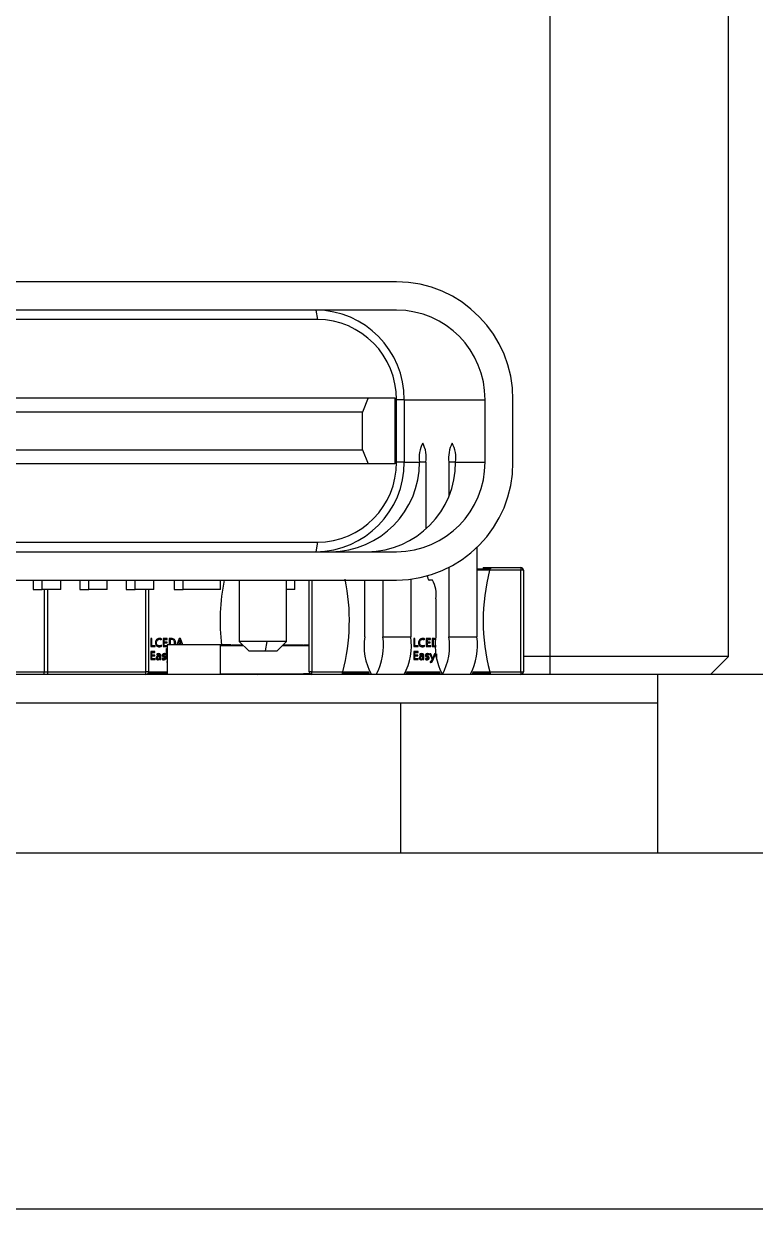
# Model space of a CAD drawing. Header units: millimetres. Extents: x 1258 to 2922, y -135 to 1239.
# Drawn here: x 1962.2 to 1966.3, y 694.91 to 701.56 of the extents above; entities that cross this region are included whole.
import ezdxf

# ---------------------------------------------------------------- set-up
doc = ezdxf.new("R2010")
doc.units = ezdxf.units.MM
doc.header["$LTSCALE"] = 6

msp = doc.modelspace()

# ---------------------------------------------------------------- linework, layer by layer
at = {"color": 8, "linetype": 'Continuous', "lineweight": 25}
for p, q in [((1965.146, 698.0073), (1965.146, 702.9073)), ((1964.3285, 699.4481), (1964.7818, 699.4481)), ((1964.3285, 699.0987), (1964.414, 699.0987)), ((1964.4508, 699.0987), (1964.414, 699.0987)), ((1964.6163, 699.0987), (1964.5795, 699.0987)), ((1964.8077, 698.4923), (1964.7359, 698.4923)), ((1962.3116, 698.3838), (1962.3116, 697.9223)), ((1962.3316, 697.9223), (1962.3316, 698.3838)), ((1962.8816, 697.9223), (1962.8816, 698.3838)), ((1963.8116, 698.4368), (1963.8116, 697.9223)), ((1962.8966, 697.9223), (1963.0003, 697.9223)), ((1963.9843, 697.9223), (1964.131, 697.9223)), ((1964.3422, 697.9223), (1964.5291, 697.9223)), ((1964.7127, 697.9223), (1964.8088, 697.9223)), ((1963.5066, 697.911), (1963.5066, 697.9073))]:
    msp.add_line(p, q, dxfattribs=at)
at = {"color": 7, "linetype": 'Continuous', "lineweight": 25}
for p, q in [((1966.146, 698.0073), (1966.146, 702.9073)), ((1964.2864, 700.11), (1960.9283, 700.11)), ((1964.2864, 699.9511), (1960.9283, 699.9511)), ((1963.8331, 699.9511), (1963.8423, 699.8982)), ((1963.8423, 699.8982), (1960.7071, 699.8982)), ((1960.9078, 699.4587), (1964.1267, 699.4587)), ((1964.1267, 699.4587), (1964.0954, 699.3793)), ((1964.1267, 699.4587), (1964.2765, 699.4587)), ((1964.2765, 699.4587), (1964.2765, 699.0881)), ((1964.2855, 699.0987), (1964.2855, 699.4481)), ((1964.3285, 699.4481), (1964.2855, 699.4481)), ((1964.3285, 699.4481), (1964.3285, 699.0987)), ((1964.7818, 699.0987), (1964.7818, 699.4481)), ((1964.9382, 699.0987), (1964.9382, 699.4481)), ((1964.0954, 699.3793), (1960.9667, 699.3793)), ((1964.0954, 699.1675), (1964.0954, 699.3793)), ((1960.9667, 699.1675), (1964.0954, 699.1675)), ((1964.0954, 699.1675), (1964.1267, 699.0881)), ((1964.1267, 699.0881), (1960.9078, 699.0881)), ((1964.2765, 699.0881), (1964.1267, 699.0881)), ((1964.3285, 699.0987), (1964.2855, 699.0987)), ((1964.4508, 699.0987), (1964.4508, 698.7234)), ((1964.5795, 699.0987), (1964.5795, 698.9085)), ((1964.6163, 699.0987), (1964.7818, 699.0987)), ((1960.7071, 698.6486), (1963.8423, 698.6486)), ((1960.9283, 698.5956), (1964.2864, 698.5956)), ((1963.8423, 698.6486), (1963.8331, 698.5956)), ((1964.7359, 698.6194), (1964.7359, 698.1191)), ((1964.5795, 698.5075), (1964.5795, 698.1191)), ((1964.7359, 698.4998), (1964.8088, 698.4998)), ((1964.7716, 698.5073), (1964.7716, 698.4998)), ((1964.7716, 698.5073), (1964.8088, 698.5073)), ((1964.9816, 698.4923), (1964.8077, 698.4923)), ((1964.8088, 698.5073), (1964.9816, 698.5073)), ((1964.8123, 698.4998), (1964.8097, 698.4998)), ((1964.8108, 698.5053), (1964.8112, 698.5053)), ((1964.8108, 698.5041), (1964.8108, 698.5053)), ((1964.9816, 698.5073), (1964.9816, 698.4923)), ((1964.9816, 697.9223), (1964.9816, 698.4923)), ((1964.9966, 698.4923), (1964.9816, 698.4923)), ((1964.9966, 698.4923), (1964.9966, 697.9223)), ((1960.9283, 698.4368), (1964.2864, 698.4368)), ((1962.2494, 698.4368), (1962.2494, 698.3838)), ((1962.2494, 698.3838), (1962.2999, 698.3838)), ((1962.2999, 698.3838), (1962.2999, 698.4368)), ((1962.4042, 698.3838), (1962.2999, 698.3838)), ((1962.4042, 698.3838), (1962.4042, 698.4368)), ((1962.5101, 698.4368), (1962.5101, 698.3838)), ((1962.5101, 698.3838), (1962.5606, 698.3838)), ((1962.5606, 698.3838), (1962.5606, 698.4368)), ((1962.6649, 698.3838), (1962.5606, 698.3838)), ((1962.6649, 698.3838), (1962.6649, 698.4368)), ((1962.7708, 698.4368), (1962.7708, 698.3838)), ((1962.7708, 698.3838), (1962.8214, 698.3838)), ((1962.8214, 698.3838), (1962.8214, 698.4368)), ((1962.9257, 698.3838), (1962.8214, 698.3838)), ((1962.8966, 698.3838), (1962.8966, 697.9223)), ((1962.9257, 698.3838), (1962.9257, 698.4368)), ((1963.0393, 698.4368), (1963.0393, 698.3838)), ((1963.0393, 698.3838), (1963.0899, 698.3838)), ((1963.0899, 698.3838), (1963.0899, 698.4368)), ((1963.2985, 698.3838), (1963.0899, 698.3838)), ((1963.2985, 698.3838), (1963.2985, 698.4368)), ((1963.4045, 698.4368), (1963.4045, 698.0926)), ((1963.4066, 698.0926), (1963.4066, 698.4368)), ((1963.6693, 698.0926), (1963.6693, 698.4368)), ((1963.7156, 698.3838), (1963.6693, 698.3838)), ((1963.7156, 698.3838), (1963.7156, 698.4368)), ((1963.7966, 697.9223), (1963.7966, 698.4368)), ((1964.1078, 698.1191), (1964.1078, 698.4368)), ((1964.209, 698.4368), (1964.209, 698.1191)), ((1964.3654, 698.4417), (1964.3654, 698.1191)), ((1964.4876, 698.4368), (1964.4692, 698.4368)), ((1964.5059, 698.3309), (1964.5059, 698.1191)), ((1964.209, 698.1191), (1964.3654, 698.1191)), ((1964.5795, 698.1191), (1964.7359, 698.1191)), ((1962.9141, 698.1088), (1962.9082, 698.1088)), ((1962.9082, 698.1088), (1962.9082, 698.0631)), ((1962.9082, 698.0631), (1962.9323, 698.0631)), ((1962.9141, 698.0683), (1962.9141, 698.1088)), ((1962.9323, 698.0683), (1962.9141, 698.0683)), ((1962.9323, 698.0631), (1962.9323, 698.0683)), ((1962.9684, 698.1016), (1962.9684, 698.1077)), ((1962.9684, 698.065), (1962.9684, 698.0706)), ((1962.9776, 698.1088), (1962.9776, 698.0631)), ((1963.0012, 698.1088), (1962.9776, 698.1088)), ((1962.9776, 698.0631), (1963.0003, 698.0631)), ((1962.9835, 698.1036), (1963.0012, 698.1036)), ((1962.9835, 698.0889), (1962.9835, 698.1036)), ((1962.9999, 698.0889), (1962.9835, 698.0889)), ((1962.9835, 698.0837), (1962.9999, 698.0837)), ((1962.9835, 698.0683), (1962.9835, 698.0837)), ((1963.0003, 698.0683), (1962.9835, 698.0683)), ((1962.9966, 698.0534), (1963.0003, 698.0534)), ((1962.9999, 698.0837), (1962.9999, 698.0889)), ((1963.2966, 698.074), (1963.0003, 698.074)), ((1963.0003, 698.074), (1963.0003, 697.9073)), ((1963.0012, 698.1036), (1963.0012, 698.1088)), ((1963.0108, 698.1088), (1963.0108, 698.074)), ((1963.0239, 698.1088), (1963.0108, 698.1088)), ((1963.0237, 698.1036), (1963.0168, 698.1036)), ((1963.0168, 698.1036), (1963.0168, 698.074)), ((1963.0681, 698.1088), (1963.0548, 698.074)), ((1963.061, 698.074), (1963.0616, 698.0756)), ((1963.0616, 698.0756), (1963.0806, 698.0756)), ((1963.0703, 698.0998), (1963.0634, 698.0808)), ((1963.0634, 698.0808), (1963.0788, 698.0808)), ((1963.0744, 698.1088), (1963.0681, 698.1088)), ((1963.0712, 698.103), (1963.071, 698.103)), ((1963.0788, 698.0808), (1963.0719, 698.0998)), ((1963.0877, 698.074), (1963.0744, 698.1088)), ((1963.0806, 698.0756), (1963.0812, 698.074)), ((1963.3207, 698.074), (1963.2966, 698.074)), ((1963.2966, 698.074), (1963.2966, 697.9073)), ((1963.2966, 698.0703), (1963.4269, 698.0703)), ((1963.3207, 698.0703), (1963.2966, 698.0703)), ((1963.3207, 698.0703), (1963.3207, 698.074)), ((1963.3577, 698.074), (1963.3207, 698.074)), ((1963.3577, 698.0703), (1963.3577, 698.074)), ((1963.3614, 698.074), (1963.3614, 698.0703)), ((1963.3614, 698.074), (1963.4232, 698.074)), ((1963.3614, 698.0703), (1963.4269, 698.0703)), ((1963.4045, 698.0926), (1963.4575, 698.0397)), ((1963.4066, 698.0926), (1963.4045, 698.0926)), ((1963.5599, 698.0926), (1963.4066, 698.0926)), ((1963.5507, 698.0397), (1963.5599, 698.0926)), ((1963.6693, 698.0926), (1963.5599, 698.0926)), ((1963.6163, 698.0397), (1963.6693, 698.0926)), ((1963.6469, 698.0703), (1963.7966, 698.0703)), ((1963.6469, 698.0703), (1963.7614, 698.0703)), ((1963.6506, 698.074), (1963.7614, 698.074)), ((1963.7614, 698.074), (1963.7614, 698.0703)), ((1963.7651, 698.0703), (1963.7651, 698.074)), ((1963.7651, 698.074), (1963.7966, 698.074)), ((1964.3832, 698.1088), (1964.3832, 698.0631)), ((1964.3891, 698.1088), (1964.3832, 698.1088)), ((1964.3832, 698.0631), (1964.4073, 698.0631)), ((1964.3891, 698.0683), (1964.3891, 698.1088)), ((1964.4073, 698.0683), (1964.3891, 698.0683)), ((1964.4073, 698.0631), (1964.4073, 698.0683)), ((1964.4434, 698.1016), (1964.4434, 698.1077)), ((1964.4434, 698.065), (1964.4434, 698.0706)), ((1964.4526, 698.1088), (1964.4526, 698.0631)), ((1964.4762, 698.1088), (1964.4526, 698.1088)), ((1964.4526, 698.0631), (1964.4772, 698.0631)), ((1964.4585, 698.0889), (1964.4585, 698.1036)), ((1964.4585, 698.1036), (1964.4762, 698.1036)), ((1964.4749, 698.0889), (1964.4585, 698.0889)), ((1964.4585, 698.0683), (1964.4585, 698.0837)), ((1964.4585, 698.0837), (1964.4749, 698.0837)), ((1964.4772, 698.0683), (1964.4585, 698.0683)), ((1964.4749, 698.0837), (1964.4749, 698.0889)), ((1964.4762, 698.1036), (1964.4762, 698.1088)), ((1964.4772, 698.0631), (1964.4772, 698.0683)), ((1964.4858, 698.1088), (1964.4858, 698.0631)), ((1964.4989, 698.1088), (1964.4858, 698.1088)), ((1964.4858, 698.0631), (1964.4984, 698.0631)), ((1964.4987, 698.1036), (1964.4918, 698.1036)), ((1964.4918, 698.1036), (1964.4918, 698.0683)), ((1964.4918, 698.0683), (1964.4984, 698.0683)), ((1964.4984, 698.0631), (1964.5079, 698.0648)), ((1964.5063, 698.1078), (1964.4989, 698.1088)), ((1962.9082, 698.0362), (1962.9082, 697.9905)), ((1962.9317, 698.0362), (1962.9082, 698.0362)), ((1962.9082, 697.9905), (1962.9328, 697.9905)), ((1962.9141, 698.031), (1962.9317, 698.031)), ((1962.9141, 698.0163), (1962.9141, 698.031)), ((1962.9304, 698.0163), (1962.9141, 698.0163)), ((1962.9141, 698.0111), (1962.9304, 698.0111)), ((1962.9141, 697.9957), (1962.9141, 698.0111)), ((1962.9328, 697.9957), (1962.9141, 697.9957)), ((1962.9304, 698.0111), (1962.9304, 698.0163)), ((1962.9317, 698.031), (1962.9317, 698.0362)), ((1962.9328, 697.9905), (1962.9328, 697.9957)), ((1962.9415, 698.0209), (1962.9415, 698.0153)), ((1962.9588, 698.0113), (1962.9491, 698.0099)), ((1962.9588, 698.0069), (1962.9511, 698.0059)), ((1962.9586, 697.9955), (1962.9588, 697.9955)), ((1962.9588, 698.0038), (1962.9588, 698.0069)), ((1962.9588, 697.9955), (1962.9588, 697.9905)), ((1962.9588, 697.9905), (1962.9645, 697.9905)), ((1962.9645, 697.9905), (1962.9645, 698.0115)), ((1962.9723, 697.9976), (1962.9723, 697.9916)), ((1962.9928, 698.0169), (1962.9928, 698.0225)), ((1962.9966, 698.049), (1963.0003, 698.049)), ((1962.9966, 698.0311), (1962.9966, 698.0487)), ((1962.9966, 698.0487), (1963.0003, 698.0487)), ((1962.9966, 698.0311), (1963.0003, 698.0311)), ((1962.9966, 698.0308), (1963.0003, 698.0308)), ((1962.9966, 698.0208), (1963.0003, 698.0208)), ((1962.9966, 698.0032), (1962.9966, 698.0208)), ((1962.9966, 698.0032), (1963.0003, 698.0032)), ((1962.9966, 698.0013), (1962.9966, 698.0027)), ((1962.9966, 698.0013), (1963.0003, 698.0013)), ((1962.9966, 697.9973), (1963.0003, 697.9973)), ((1962.9966, 697.9949), (1962.9966, 697.9956)), ((1962.9966, 697.9949), (1963.0003, 697.9949)), ((1963.4575, 698.0397), (1963.5507, 698.0397)), ((1963.5507, 698.0397), (1963.6163, 698.0397)), ((1964.3832, 698.0362), (1964.3832, 697.9905)), ((1964.4067, 698.0362), (1964.3832, 698.0362)), ((1964.3832, 697.9905), (1964.4078, 697.9905)), ((1964.3891, 698.031), (1964.4067, 698.031)), ((1964.3891, 698.0163), (1964.3891, 698.031)), ((1964.4054, 698.0163), (1964.3891, 698.0163)), ((1964.3891, 698.0111), (1964.4054, 698.0111)), ((1964.3891, 697.9957), (1964.3891, 698.0111)), ((1964.4078, 697.9957), (1964.3891, 697.9957)), ((1964.4054, 698.0111), (1964.4054, 698.0163)), ((1964.4067, 698.031), (1964.4067, 698.0362)), ((1964.4078, 697.9905), (1964.4078, 697.9957)), ((1964.4165, 698.0209), (1964.4165, 698.0153)), ((1964.4338, 698.0113), (1964.4241, 698.0099)), ((1964.4338, 698.0069), (1964.4261, 698.0059)), ((1964.4336, 697.9955), (1964.4338, 697.9955)), ((1964.4338, 698.0038), (1964.4338, 698.0069)), ((1964.4338, 697.9955), (1964.4338, 697.9905)), ((1964.4338, 697.9905), (1964.4395, 697.9905)), ((1964.4395, 697.9905), (1964.4395, 698.0115)), ((1964.4473, 697.9976), (1964.4473, 697.9916)), ((1964.4678, 698.0169), (1964.4678, 698.0225)), ((1964.4723, 698.0232), (1964.4852, 697.9906)), ((1964.4788, 698.0232), (1964.4723, 698.0232)), ((1964.4873, 697.9986), (1964.4788, 698.0232)), ((1964.4852, 697.9906), (1964.4827, 697.9846)), ((1964.488, 697.9959), (1964.4873, 697.9986)), ((1964.4882, 697.9959), (1964.488, 697.9959)), ((1964.4978, 698.0232), (1964.4889, 697.9986)), ((1964.4889, 697.9856), (1964.5037, 698.0232)), ((1964.5037, 698.0232), (1964.4978, 698.0232)), ((1964.5099, 698.0235), (1964.5099, 697.9905)), ((1964.5099, 697.9905), (1964.5135, 697.9905)), ((1965.146, 698.0073), (1964.9966, 698.0073)), ((1965.146, 697.9073), (1965.146, 698.0073)), ((1966.146, 698.0073), (1965.146, 698.0073)), ((1966.046, 697.9073), (1966.146, 698.0073)), ((1961.7616, 697.9223), (1962.3316, 697.9223)), ((1962.3116, 697.9073), (1962.3116, 697.9223)), ((1962.3116, 697.9223), (1962.8816, 697.9223)), ((1962.3316, 697.9073), (1962.3316, 697.9223)), ((1962.8966, 697.9223), (1962.8816, 697.9223)), ((1962.8816, 697.9073), (1962.8816, 697.9223)), ((1962.9985, 697.9807), (1962.9985, 697.9756)), ((1962.9985, 697.9756), (1963.0003, 697.9752)), ((1963.8116, 697.9223), (1963.7966, 697.9223)), ((1963.8116, 697.9223), (1963.9843, 697.9223)), ((1963.8116, 697.9073), (1963.8116, 697.9223)), ((1963.9834, 697.9093), (1963.9834, 697.9191)), ((1964.4735, 697.9807), (1964.4735, 697.9756)), ((1964.8088, 697.9223), (1964.9816, 697.9223)), ((1964.8097, 697.9093), (1964.8097, 697.9191)), ((1964.9816, 697.9223), (1964.9966, 697.9223)), ((1964.9816, 697.9223), (1964.9816, 697.9073)), ((1965.7497, 697.9073), (1960.7308, 697.9073)), ((1963.0003, 697.9148), (1962.8945, 697.9148)), ((1963.2966, 697.911), (1963.8017, 697.911)), ((1963.2966, 697.911), (1963.3577, 697.911)), ((1963.3577, 697.9073), (1963.3577, 697.911)), ((1963.7651, 697.9073), (1963.7651, 697.911)), ((1963.8017, 697.911), (1963.7651, 697.911)), ((1963.9834, 697.9093), (1963.9808, 697.9093)), ((1963.982, 697.9148), (1963.9823, 697.9148)), ((1964.1349, 697.9148), (1963.9854, 697.9148)), ((1964.0216, 697.9073), (1964.0216, 697.9148)), ((1964.533, 697.9148), (1964.3383, 697.9148)), ((1964.8077, 697.9148), (1964.7089, 697.9148)), ((1964.7716, 697.9148), (1964.7716, 697.9073)), ((1964.8123, 697.9093), (1964.8097, 697.9093)), ((1964.8108, 697.9148), (1964.8112, 697.9148)), ((1965.7497, 696.9073), (1965.7497, 697.9073)), ((1967.331, 697.9073), (1965.7497, 697.9073)), ((1965.7497, 697.746), (1960.7308, 697.746)), ((1964.3085, 697.746), (1964.3085, 696.9073)), ((1958.9856, 696.9073), (1970.8906, 696.9073)), ((1976.8813, 694.9073), (1938.4108, 694.9073))]:
    msp.add_line(p, q, dxfattribs=at)
at = {"color": 7, "linetype": 'Continuous', "lineweight": 25, "flags": 128}
msp.add_lwpolyline([(1964.4577, 698.46), (1964.4589, 698.4546), (1964.4621, 698.4449), (1964.4656, 698.4388), (1964.4692, 698.4368)], dxfattribs=at)
at = {"color": 7, "linetype": 'Continuous', "lineweight": 25}
for centre, radius, start, end in [((1964.2813, 699.4531), 0.6569, 359.56481, 89.55809), ((1963.8293, 699.4519), 0.4992, 359.56481, 89.55809), ((1964.2826, 699.4519), 0.4992, 359.56481, 89.55809), ((1963.8389, 699.4515), 0.4467, 359.56481, 89.55809), ((1964.5802, 699.1243), 0.1682, 151.51839, 188.77946), ((1964.2845, 699.1243), 0.1682, 351.22054, 28.48161), ((1964.7457, 699.1243), 0.1682, 151.51839, 188.77946), ((1964.45, 699.1243), 0.1682, 351.22054, 28.48161), ((1963.8293, 699.0949), 0.4992, 270.44191, 0.43519), ((1963.8389, 699.0953), 0.4467, 270.44191, 0.43519), ((1963.9148, 699.0949), 0.4992, 270.44191, 0.43519), ((1964.1171, 699.0949), 0.4992, 270.44191, 0.43519), ((1964.2813, 699.0937), 0.6569, 270.44191, 0.43519), ((1964.2826, 699.0949), 0.4992, 270.44191, 0.43519), ((1965.8966, 698.2095), 1.125, 165.43815, 194.78791), ((1964.9816, 698.4923), 0.015, 0, 90), ((1964.4216, 698.2095), 1.125, 168.34146, 187.10679), ((1962.8966, 698.2095), 1.125, 345.21209, 11.91054), ((1964.3397, 698.3566), 0.1682, 351.22054, 28.48161), ((1964.4403, 698.0677), 0.3364, 171.22054, 208.48161), ((1963.8765, 698.0677), 0.3364, 331.51839, 8.77946), ((1964.0329, 698.0677), 0.3364, 331.51839, 8.77946), ((1964.8384, 698.0677), 0.3364, 171.22054, 208.48161), ((1964.247, 698.0677), 0.3364, 331.51839, 8.77946), ((1964.4034, 698.0677), 0.3364, 331.51839, 8.77946), ((1962.8816, 697.9223), 0.015, 270, 0), ((1963.8116, 697.9223), 0.015, 180, 270), ((1964.9816, 697.9223), 0.015, 270, 0), ((1963.5066, 697.9223), 0.015, 270, 311.14153)]:
    msp.add_arc(centre, radius, start, end, dxfattribs=at)
for points, knots in [([(1964.8097, 698.4998), (1964.8093, 698.4985), (1964.8087, 698.4961), (1964.808, 698.4935), (1964.8077, 698.4923)], [0, 0, 0, 0, 0.559694, 1, 1, 1, 1]), ([(1964.8088, 698.5073), (1964.8092, 698.5072), (1964.8099, 698.507), (1964.8105, 698.5058), (1964.8108, 698.5053)], [0, 0, 0, 0, 0.560034, 1, 1, 1, 1]), ([(1964.8088, 698.4998), (1964.809, 698.4998), (1964.8092, 698.4997), (1964.8094, 698.4994), (1964.8095, 698.4993)], [0, 0, 0, 0, 0.5598059, 1, 1, 1, 1]), ([(1964.811, 698.5048), (1964.811, 698.5047), (1964.8109, 698.5045), (1964.8109, 698.5042), (1964.8108, 698.5041)], [0, 0, 0, 0, 0.559989, 1, 1, 1, 1]), ([(1964.8112, 698.5053), (1964.8111, 698.5052), (1964.8111, 698.5051), (1964.8111, 698.5049), (1964.811, 698.5048)], [0, 0, 0, 0, 0.5599998, 1, 1, 1, 1]), ([(1964.811, 698.5048), (1964.8113, 698.5041), (1964.8118, 698.5026), (1964.8122, 698.5007), (1964.8123, 698.4998)], [0, 0, 0, 0, 0.559859, 1, 1, 1, 1]), ([(1962.9408, 698.1029), (1962.9387, 698.1), (1962.9347, 698.0947), (1962.9343, 698.0881), (1962.9342, 698.0851)], [0, 0, 0, 0, 0.535916, 1, 1, 1, 1]), ([(1962.9342, 698.0851), (1962.9344, 698.0815), (1962.9348, 698.0754), (1962.9385, 698.0706), (1962.94, 698.0686)], [0, 0, 0, 0, 0.582615, 1, 1, 1, 1]), ([(1962.94, 698.0686), (1962.9425, 698.0666), (1962.9471, 698.0628), (1962.953, 698.0625), (1962.9558, 698.0623)], [0, 0, 0, 0, 0.538195, 1, 1, 1, 1]), ([(1962.9404, 698.0854), (1962.9406, 698.0884), (1962.9409, 698.0935), (1962.9439, 698.0975), (1962.9452, 698.0992)], [0, 0, 0, 0, 0.585906, 1, 1, 1, 1]), ([(1962.9449, 698.0724), (1962.9434, 698.0745), (1962.9407, 698.0784), (1962.9405, 698.0832), (1962.9404, 698.0854)], [0, 0, 0, 0, 0.528199, 1, 1, 1, 1]), ([(1962.9576, 698.1096), (1962.954, 698.1093), (1962.9477, 698.1087), (1962.9429, 698.1046), (1962.9408, 698.1029)], [0, 0, 0, 0, 0.568137, 1, 1, 1, 1]), ([(1962.9566, 698.0676), (1962.9541, 698.0678), (1962.9496, 698.0682), (1962.9463, 698.0711), (1962.9449, 698.0724)], [0, 0, 0, 0, 0.571087, 1, 1, 1, 1]), ([(1962.9452, 698.0992), (1962.9472, 698.1008), (1962.9508, 698.1038), (1962.9555, 698.1041), (1962.9576, 698.1043)], [0, 0, 0, 0, 0.545172, 1, 1, 1, 1]), ([(1962.9558, 698.0623), (1962.9584, 698.0624), (1962.9628, 698.0626), (1962.9668, 698.0643), (1962.9684, 698.065)], [0, 0, 0, 0, 0.5958342, 1, 1, 1, 1]), ([(1962.9684, 698.0706), (1962.9664, 698.0697), (1962.9627, 698.0678), (1962.9585, 698.0677), (1962.9566, 698.0676)], [0, 0, 0, 0, 0.5401057, 1, 1, 1, 1]), ([(1962.9684, 698.1077), (1962.9666, 698.1083), (1962.9631, 698.1095), (1962.9594, 698.1096), (1962.9576, 698.1096)], [0, 0, 0, 0, 0.516592, 1, 1, 1, 1]), ([(1962.9576, 698.1043), (1962.9598, 698.1041), (1962.9636, 698.1039), (1962.967, 698.1023), (1962.9684, 698.1016)], [0, 0, 0, 0, 0.564823, 1, 1, 1, 1]), ([(1962.9966, 698.0506), (1962.9966, 698.0511), (1962.9966, 698.0531), (1962.9966, 698.0533), (1962.9966, 698.0534)], [0, 0, 0, 0, 0.27289, 1, 1, 1, 1]), ([(1963.0369, 698.0993), (1963.0347, 698.1007), (1963.0307, 698.1033), (1963.0259, 698.1035), (1963.0237, 698.1036)], [0, 0, 0, 0, 0.529515, 1, 1, 1, 1]), ([(1963.0412, 698.1028), (1963.0384, 698.1047), (1963.0331, 698.1083), (1963.0268, 698.1087), (1963.0239, 698.1088)], [0, 0, 0, 0, 0.541032, 1, 1, 1, 1]), ([(1963.0419, 698.0864), (1963.0418, 698.0879), (1963.0417, 698.0907), (1963.0404, 698.0954), (1963.0382, 698.0978), (1963.0369, 698.0993)], [0, 0, 0, 0, 0.314975, 0.594694, 1, 1, 1, 1]), ([(1963.0377, 698.074), (1963.0383, 698.0746), (1963.0397, 698.0763), (1963.0415, 698.0805), (1963.0417, 698.0841), (1963.0419, 698.0864)], [0, 0, 0, 0, 0.196154, 0.48717, 1, 1, 1, 1]), ([(1963.0481, 698.0865), (1963.048, 698.0883), (1963.0478, 698.0918), (1963.0459, 698.0977), (1963.043, 698.1009), (1963.0412, 698.1028)], [0, 0, 0, 0, 0.297635, 0.573106, 1, 1, 1, 1]), ([(1963.0441, 698.074), (1963.0451, 698.0753), (1963.0479, 698.0789), (1963.048, 698.0836), (1963.0481, 698.0865)], [0, 0, 0, 0, 0.3577625, 1, 1, 1, 1]), ([(1963.071, 698.103), (1963.0709, 698.1023), (1963.0707, 698.1012), (1963.0704, 698.1002), (1963.0703, 698.0998)], [0, 0, 0, 0, 0.62739, 1, 1, 1, 1]), ([(1963.0719, 698.0998), (1963.0717, 698.1003), (1963.0714, 698.1013), (1963.0713, 698.1024), (1963.0712, 698.103)], [0, 0, 0, 0, 0.461299, 1, 1, 1, 1]), ([(1964.4158, 698.1029), (1964.4137, 698.1), (1964.4097, 698.0947), (1964.4093, 698.0881), (1964.4092, 698.0851)], [0, 0, 0, 0, 0.535916, 1, 1, 1, 1]), ([(1964.4092, 698.0851), (1964.4094, 698.0815), (1964.4098, 698.0754), (1964.4135, 698.0706), (1964.415, 698.0686)], [0, 0, 0, 0, 0.582615, 1, 1, 1, 1]), ([(1964.415, 698.0686), (1964.4175, 698.0666), (1964.4221, 698.0628), (1964.428, 698.0625), (1964.4308, 698.0623)], [0, 0, 0, 0, 0.538195, 1, 1, 1, 1]), ([(1964.4154, 698.0854), (1964.4156, 698.0884), (1964.4159, 698.0935), (1964.4189, 698.0975), (1964.4202, 698.0992)], [0, 0, 0, 0, 0.585906, 1, 1, 1, 1]), ([(1964.4199, 698.0724), (1964.4184, 698.0745), (1964.4157, 698.0784), (1964.4155, 698.0832), (1964.4154, 698.0854)], [0, 0, 0, 0, 0.528199, 1, 1, 1, 1]), ([(1964.4326, 698.1096), (1964.429, 698.1093), (1964.4227, 698.1087), (1964.4179, 698.1046), (1964.4158, 698.1029)], [0, 0, 0, 0, 0.568137, 1, 1, 1, 1]), ([(1964.4316, 698.0676), (1964.4291, 698.0678), (1964.4246, 698.0682), (1964.4213, 698.0711), (1964.4199, 698.0724)], [0, 0, 0, 0, 0.571087, 1, 1, 1, 1]), ([(1964.4202, 698.0992), (1964.4222, 698.1008), (1964.4258, 698.1038), (1964.4305, 698.1041), (1964.4326, 698.1043)], [0, 0, 0, 0, 0.545172, 1, 1, 1, 1]), ([(1964.4308, 698.0623), (1964.4334, 698.0624), (1964.4378, 698.0626), (1964.4418, 698.0643), (1964.4434, 698.065)], [0, 0, 0, 0, 0.595834, 1, 1, 1, 1]), ([(1964.4434, 698.0706), (1964.4414, 698.0697), (1964.4377, 698.0678), (1964.4335, 698.0677), (1964.4316, 698.0676)], [0, 0, 0, 0, 0.540106, 1, 1, 1, 1]), ([(1964.4434, 698.1077), (1964.4416, 698.1083), (1964.4381, 698.1095), (1964.4344, 698.1096), (1964.4326, 698.1096)], [0, 0, 0, 0, 0.516592, 1, 1, 1, 1]), ([(1964.4326, 698.1043), (1964.4348, 698.1041), (1964.4386, 698.1039), (1964.442, 698.1023), (1964.4434, 698.1016)], [0, 0, 0, 0, 0.5648226, 1, 1, 1, 1]), ([(1964.4984, 698.0683), (1964.5014, 698.0683), (1964.5048, 698.0683), (1964.5074, 698.0701), (1964.5077, 698.0702)], [0, 0, 0, 0, 0.912363, 1, 1, 1, 1]), ([(1964.5065, 698.1021), (1964.5061, 698.1023), (1964.5038, 698.1036), (1964.501, 698.1036), (1964.4987, 698.1036)], [0, 0, 0, 0, 0.17943, 1, 1, 1, 1]), ([(1962.9491, 698.0099), (1962.9479, 698.0097), (1962.9456, 698.0093), (1962.9425, 698.0079), (1962.9401, 698.0058), (1962.9385, 698.0028), (1962.9383, 698.0005), (1962.9383, 697.9992)], [0, 0, 0, 0, 0.223087, 0.413842, 0.584193, 0.78082, 1, 1, 1, 1]), ([(1962.9383, 697.9992), (1962.9384, 697.9977), (1962.9386, 697.9951), (1962.9403, 697.9931), (1962.9411, 697.9923)], [0, 0, 0, 0, 0.577345, 1, 1, 1, 1]), ([(1962.9411, 697.9923), (1962.9423, 697.9915), (1962.9446, 697.9899), (1962.9473, 697.9898), (1962.9486, 697.9897)], [0, 0, 0, 0, 0.527593, 1, 1, 1, 1]), ([(1962.9527, 698.0239), (1962.9504, 698.0238), (1962.9465, 698.0235), (1962.943, 698.0217), (1962.9415, 698.0209)], [0, 0, 0, 0, 0.572828, 1, 1, 1, 1]), ([(1962.9415, 698.0153), (1962.9433, 698.0166), (1962.9466, 698.0188), (1962.9505, 698.0191), (1962.9522, 698.0193)], [0, 0, 0, 0, 0.5663455, 1, 1, 1, 1]), ([(1962.9456, 698.0038), (1962.9453, 698.0036), (1962.9448, 698.003), (1962.9442, 698.0015), (1962.9441, 698.0004), (1962.9441, 697.9997)], [0, 0, 0, 0, 0.259426, 0.527409, 1, 1, 1, 1]), ([(1962.9441, 697.9997), (1962.9441, 697.9993), (1962.9441, 697.9985), (1962.9446, 697.9971), (1962.9453, 697.9964), (1962.9457, 697.9959)], [0, 0, 0, 0, 0.292626, 0.566552, 1, 1, 1, 1]), ([(1962.9511, 698.0059), (1962.9499, 698.0057), (1962.9478, 698.0054), (1962.9462, 698.0043), (1962.9456, 698.0038)], [0, 0, 0, 0, 0.641649, 1, 1, 1, 1]), ([(1962.9457, 697.9959), (1962.9464, 697.9954), (1962.9478, 697.9945), (1962.9494, 697.9945), (1962.9501, 697.9944)], [0, 0, 0, 0, 0.529978, 1, 1, 1, 1]), ([(1962.9486, 697.9897), (1962.9498, 697.9898), (1962.952, 697.99), (1962.9558, 697.9917), (1962.9576, 697.9941), (1962.9586, 697.9955)], [0, 0, 0, 0, 0.287353, 0.555636, 1, 1, 1, 1]), ([(1962.9501, 697.9944), (1962.9514, 697.9946), (1962.9538, 697.9948), (1962.9556, 697.9964), (1962.9563, 697.9971)], [0, 0, 0, 0, 0.563392, 1, 1, 1, 1]), ([(1962.9522, 698.0193), (1962.9529, 698.0192), (1962.9543, 698.0191), (1962.9563, 698.0183), (1962.9577, 698.0167), (1962.9587, 698.0142), (1962.9587, 698.0123), (1962.9588, 698.0113)], [0, 0, 0, 0, 0.190633, 0.356708, 0.518791, 0.733962, 1, 1, 1, 1]), ([(1962.9645, 698.0115), (1962.9645, 698.0129), (1962.9643, 698.0155), (1962.9631, 698.0191), (1962.9608, 698.0219), (1962.9571, 698.0237), (1962.9543, 698.0238), (1962.9527, 698.0239)], [0, 0, 0, 0, 0.215736, 0.397382, 0.561541, 0.761757, 1, 1, 1, 1]), ([(1962.9563, 697.9971), (1962.9571, 697.9982), (1962.9586, 698.0002), (1962.9587, 698.0026), (1962.9588, 698.0038)], [0, 0, 0, 0, 0.542182, 1, 1, 1, 1]), ([(1962.976, 698.0213), (1962.9754, 698.0208), (1962.9742, 698.0198), (1962.9727, 698.0175), (1962.9725, 698.0156), (1962.9723, 698.0144)], [0, 0, 0, 0, 0.292205, 0.564001, 1, 1, 1, 1]), ([(1962.9723, 698.0144), (1962.9724, 698.0133), (1962.9725, 698.0114), (1962.9735, 698.0098), (1962.974, 698.0092)], [0, 0, 0, 0, 0.573775, 1, 1, 1, 1]), ([(1962.9817, 697.9944), (1962.9798, 697.9946), (1962.9765, 697.9949), (1962.9736, 697.9967), (1962.9723, 697.9976)], [0, 0, 0, 0, 0.549511, 1, 1, 1, 1]), ([(1962.9723, 697.9916), (1962.9738, 697.991), (1962.9767, 697.9899), (1962.9797, 697.9898), (1962.9812, 697.9897)], [0, 0, 0, 0, 0.535911, 1, 1, 1, 1]), ([(1962.974, 698.0092), (1962.9743, 698.0088), (1962.9752, 698.0078), (1962.9776, 698.0063), (1962.9796, 698.0054), (1962.981, 698.0049)], [0, 0, 0, 0, 0.204051, 0.464555, 1, 1, 1, 1]), ([(1962.9851, 698.0239), (1962.9832, 698.0238), (1962.9799, 698.0236), (1962.9772, 698.022), (1962.976, 698.0213)], [0, 0, 0, 0, 0.581614, 1, 1, 1, 1]), ([(1962.9782, 698.0149), (1962.9783, 698.0152), (1962.9783, 698.0159), (1962.9788, 698.0171), (1962.9795, 698.0177), (1962.98, 698.018)], [0, 0, 0, 0, 0.2795521, 0.5489342, 1, 1, 1, 1]), ([(1962.9795, 698.0118), (1962.9791, 698.0123), (1962.9783, 698.0132), (1962.9783, 698.0143), (1962.9782, 698.0149)], [0, 0, 0, 0, 0.533014, 1, 1, 1, 1]), ([(1962.9851, 698.009), (1962.9837, 698.0095), (1962.9818, 698.0103), (1962.98, 698.0114), (1962.9795, 698.0118)], [0, 0, 0, 0, 0.676699, 1, 1, 1, 1]), ([(1962.98, 698.018), (1962.9807, 698.0184), (1962.9821, 698.0192), (1962.9837, 698.0192), (1962.9845, 698.0193)], [0, 0, 0, 0, 0.523627, 1, 1, 1, 1]), ([(1962.981, 698.0049), (1962.9824, 698.0043), (1962.9845, 698.0036), (1962.9864, 698.0023), (1962.987, 698.0019)], [0, 0, 0, 0, 0.6678179, 1, 1, 1, 1]), ([(1962.9812, 697.9897), (1962.9832, 697.9898), (1962.9866, 697.99), (1962.9895, 697.9916), (1962.9907, 697.9923)], [0, 0, 0, 0, 0.5930999, 1, 1, 1, 1]), ([(1962.9885, 697.9988), (1962.9884, 697.9983), (1962.9884, 697.9973), (1962.9876, 697.996), (1962.9862, 697.9951), (1962.9842, 697.9945), (1962.9826, 697.9944), (1962.9817, 697.9944)], [0, 0, 0, 0, 0.16617, 0.317863, 0.479198, 0.70885, 1, 1, 1, 1]), ([(1962.9845, 698.0193), (1962.9862, 698.0191), (1962.9891, 698.0189), (1962.9917, 698.0175), (1962.9928, 698.0169)], [0, 0, 0, 0, 0.5671564, 1, 1, 1, 1]), ([(1962.9928, 698.0225), (1962.9914, 698.0229), (1962.9889, 698.0238), (1962.9862, 698.0239), (1962.9851, 698.0239)], [0, 0, 0, 0, 0.549614, 1, 1, 1, 1]), ([(1962.9924, 698.0048), (1962.992, 698.0052), (1962.991, 698.0061), (1962.9885, 698.0076), (1962.9864, 698.0085), (1962.9851, 698.009)], [0, 0, 0, 0, 0.211881, 0.474285, 1, 1, 1, 1]), ([(1962.987, 698.0019), (1962.9873, 698.0017), (1962.9877, 698.0012), (1962.9883, 698.0002), (1962.9884, 697.9993), (1962.9885, 697.9988)], [0, 0, 0, 0, 0.2883523, 0.5606412, 1, 1, 1, 1]), ([(1962.9907, 697.9923), (1962.9913, 697.9928), (1962.9925, 697.9938), (1962.994, 697.9962), (1962.9942, 697.9981), (1962.9944, 697.9994)], [0, 0, 0, 0, 0.287771, 0.558422, 1, 1, 1, 1]), ([(1962.9944, 697.9994), (1962.9943, 698.0005), (1962.9941, 698.0025), (1962.9929, 698.0041), (1962.9924, 698.0048)], [0, 0, 0, 0, 0.572606, 1, 1, 1, 1]), ([(1962.9966, 698.0207), (1962.9966, 698.0228), (1962.9966, 698.026), (1962.9966, 698.0286), (1962.9966, 698.0296)], [0, 0, 0, 0, 0.643499, 1, 1, 1, 1]), ([(1962.9966, 697.9973), (1962.9966, 697.9974), (1962.9966, 697.9975), (1962.9966, 697.9985), (1962.9966, 697.9998), (1962.9966, 698.0008), (1962.9966, 698.0013)], [0, 0, 0, 0, 0.242258, 0.495139, 0.726622, 1, 1, 1, 1]), ([(1964.4241, 698.0099), (1964.4229, 698.0097), (1964.4206, 698.0093), (1964.4175, 698.0079), (1964.4151, 698.0058), (1964.4135, 698.0028), (1964.4133, 698.0005), (1964.4133, 697.9992)], [0, 0, 0, 0, 0.2230868, 0.4138423, 0.5841929, 0.7808196, 1, 1, 1, 1]), ([(1964.4133, 697.9992), (1964.4134, 697.9977), (1964.4136, 697.9951), (1964.4153, 697.9931), (1964.4161, 697.9923)], [0, 0, 0, 0, 0.577345, 1, 1, 1, 1]), ([(1964.4161, 697.9923), (1964.4173, 697.9915), (1964.4196, 697.9899), (1964.4223, 697.9898), (1964.4236, 697.9897)], [0, 0, 0, 0, 0.527593, 1, 1, 1, 1]), ([(1964.4277, 698.0239), (1964.4254, 698.0238), (1964.4215, 698.0235), (1964.418, 698.0217), (1964.4165, 698.0209)], [0, 0, 0, 0, 0.5728282, 1, 1, 1, 1]), ([(1964.4165, 698.0153), (1964.4183, 698.0166), (1964.4216, 698.0188), (1964.4255, 698.0191), (1964.4272, 698.0193)], [0, 0, 0, 0, 0.5663455, 1, 1, 1, 1]), ([(1964.4206, 698.0038), (1964.4203, 698.0036), (1964.4198, 698.003), (1964.4192, 698.0015), (1964.4191, 698.0004), (1964.4191, 697.9997)], [0, 0, 0, 0, 0.259426, 0.527409, 1, 1, 1, 1]), ([(1964.4191, 697.9997), (1964.4191, 697.9993), (1964.4191, 697.9985), (1964.4196, 697.9971), (1964.4203, 697.9964), (1964.4207, 697.9959)], [0, 0, 0, 0, 0.292626, 0.566552, 1, 1, 1, 1]), ([(1964.4261, 698.0059), (1964.4249, 698.0057), (1964.4228, 698.0054), (1964.4212, 698.0043), (1964.4206, 698.0038)], [0, 0, 0, 0, 0.641649, 1, 1, 1, 1]), ([(1964.4207, 697.9959), (1964.4214, 697.9954), (1964.4228, 697.9945), (1964.4244, 697.9945), (1964.4251, 697.9944)], [0, 0, 0, 0, 0.529978, 1, 1, 1, 1]), ([(1964.4236, 697.9897), (1964.4248, 697.9898), (1964.427, 697.99), (1964.4308, 697.9917), (1964.4326, 697.9941), (1964.4336, 697.9955)], [0, 0, 0, 0, 0.287353, 0.555636, 1, 1, 1, 1]), ([(1964.4251, 697.9944), (1964.4265, 697.9946), (1964.4288, 697.9948), (1964.4306, 697.9964), (1964.4313, 697.9971)], [0, 0, 0, 0, 0.5633915, 1, 1, 1, 1]), ([(1964.4272, 698.0193), (1964.4279, 698.0192), (1964.4293, 698.0191), (1964.4313, 698.0183), (1964.4327, 698.0167), (1964.4337, 698.0142), (1964.4337, 698.0123), (1964.4338, 698.0113)], [0, 0, 0, 0, 0.190633, 0.356708, 0.518791, 0.733962, 1, 1, 1, 1]), ([(1964.4395, 698.0115), (1964.4395, 698.0129), (1964.4393, 698.0155), (1964.4381, 698.0191), (1964.4358, 698.0219), (1964.4322, 698.0237), (1964.4293, 698.0238), (1964.4277, 698.0239)], [0, 0, 0, 0, 0.215736, 0.397382, 0.561541, 0.761757, 1, 1, 1, 1]), ([(1964.4313, 697.9971), (1964.4321, 697.9982), (1964.4336, 698.0002), (1964.4337, 698.0026), (1964.4338, 698.0038)], [0, 0, 0, 0, 0.542182, 1, 1, 1, 1]), ([(1964.451, 698.0213), (1964.4504, 698.0208), (1964.4492, 698.0198), (1964.4477, 698.0175), (1964.4475, 698.0156), (1964.4473, 698.0144)], [0, 0, 0, 0, 0.292205, 0.564001, 1, 1, 1, 1]), ([(1964.4473, 698.0144), (1964.4474, 698.0133), (1964.4475, 698.0114), (1964.4485, 698.0098), (1964.449, 698.0092)], [0, 0, 0, 0, 0.573775, 1, 1, 1, 1]), ([(1964.4567, 697.9944), (1964.4549, 697.9946), (1964.4515, 697.9949), (1964.4486, 697.9967), (1964.4473, 697.9976)], [0, 0, 0, 0, 0.549511, 1, 1, 1, 1]), ([(1964.4473, 697.9916), (1964.4488, 697.991), (1964.4517, 697.9899), (1964.4547, 697.9898), (1964.4562, 697.9897)], [0, 0, 0, 0, 0.535911, 1, 1, 1, 1]), ([(1964.449, 698.0092), (1964.4493, 698.0088), (1964.4502, 698.0078), (1964.4526, 698.0063), (1964.4546, 698.0054), (1964.456, 698.0049)], [0, 0, 0, 0, 0.204051, 0.464555, 1, 1, 1, 1]), ([(1964.4601, 698.0239), (1964.4582, 698.0238), (1964.4549, 698.0236), (1964.4522, 698.022), (1964.451, 698.0213)], [0, 0, 0, 0, 0.581614, 1, 1, 1, 1]), ([(1964.4532, 698.0149), (1964.4533, 698.0152), (1964.4533, 698.0159), (1964.4538, 698.0171), (1964.4545, 698.0177), (1964.455, 698.018)], [0, 0, 0, 0, 0.279552, 0.548934, 1, 1, 1, 1]), ([(1964.4545, 698.0118), (1964.4541, 698.0123), (1964.4533, 698.0132), (1964.4533, 698.0143), (1964.4532, 698.0149)], [0, 0, 0, 0, 0.533014, 1, 1, 1, 1]), ([(1964.4601, 698.009), (1964.4587, 698.0095), (1964.4568, 698.0103), (1964.455, 698.0114), (1964.4545, 698.0118)], [0, 0, 0, 0, 0.6766994, 1, 1, 1, 1]), ([(1964.455, 698.018), (1964.4557, 698.0184), (1964.4571, 698.0192), (1964.4587, 698.0192), (1964.4595, 698.0193)], [0, 0, 0, 0, 0.523627, 1, 1, 1, 1]), ([(1964.456, 698.0049), (1964.4574, 698.0043), (1964.4595, 698.0036), (1964.4614, 698.0023), (1964.462, 698.0019)], [0, 0, 0, 0, 0.6678179, 1, 1, 1, 1]), ([(1964.4562, 697.9897), (1964.4582, 697.9898), (1964.4616, 697.99), (1964.4645, 697.9916), (1964.4657, 697.9923)], [0, 0, 0, 0, 0.5931, 1, 1, 1, 1]), ([(1964.4635, 697.9988), (1964.4634, 697.9983), (1964.4634, 697.9973), (1964.4626, 697.996), (1964.4612, 697.9951), (1964.4592, 697.9945), (1964.4576, 697.9944), (1964.4567, 697.9944)], [0, 0, 0, 0, 0.16617, 0.317863, 0.479198, 0.70885, 1, 1, 1, 1]), ([(1964.4595, 698.0193), (1964.4612, 698.0191), (1964.4641, 698.0189), (1964.4667, 698.0175), (1964.4678, 698.0169)], [0, 0, 0, 0, 0.567156, 1, 1, 1, 1]), ([(1964.4678, 698.0225), (1964.4664, 698.0229), (1964.4639, 698.0238), (1964.4612, 698.0239), (1964.4601, 698.0239)], [0, 0, 0, 0, 0.549614, 1, 1, 1, 1]), ([(1964.4674, 698.0048), (1964.467, 698.0052), (1964.466, 698.0061), (1964.4635, 698.0076), (1964.4614, 698.0085), (1964.4601, 698.009)], [0, 0, 0, 0, 0.211881, 0.474285, 1, 1, 1, 1]), ([(1964.462, 698.0019), (1964.4623, 698.0017), (1964.4627, 698.0012), (1964.4633, 698.0002), (1964.4634, 697.9993), (1964.4635, 697.9988)], [0, 0, 0, 0, 0.2883523, 0.5606412, 1, 1, 1, 1]), ([(1964.4657, 697.9923), (1964.4663, 697.9928), (1964.4675, 697.9938), (1964.469, 697.9962), (1964.4692, 697.9981), (1964.4694, 697.9994)], [0, 0, 0, 0, 0.287771, 0.558422, 1, 1, 1, 1]), ([(1964.4694, 697.9994), (1964.4693, 698.0005), (1964.4691, 698.0025), (1964.4679, 698.0041), (1964.4674, 698.0048)], [0, 0, 0, 0, 0.572606, 1, 1, 1, 1]), ([(1964.4827, 697.9846), (1964.4823, 697.9838), (1964.4816, 697.9824), (1964.4801, 697.9809), (1964.4784, 697.9801), (1964.4773, 697.98), (1964.4768, 697.98)], [0, 0, 0, 0, 0.321194, 0.592797, 0.792541, 1, 1, 1, 1]), ([(1964.4772, 697.9751), (1964.4786, 697.9753), (1964.4814, 697.9756), (1964.4847, 697.9782), (1964.4872, 697.9816), (1964.4883, 697.9842), (1964.4889, 697.9856)], [0, 0, 0, 0, 0.242258, 0.495139, 0.726622, 1, 1, 1, 1]), ([(1964.4889, 697.9986), (1964.4887, 697.998), (1964.4884, 697.9971), (1964.4882, 697.9962), (1964.4882, 697.9959)], [0, 0, 0, 0, 0.638425, 1, 1, 1, 1]), ([(1963.0003, 697.9802), (1963.0002, 697.9802), (1962.9996, 697.9802), (1962.999, 697.9805), (1962.9985, 697.9807)], [0, 0, 0, 0, 0.154064, 1, 1, 1, 1]), ([(1963.9843, 697.9223), (1963.9839, 697.9208), (1963.9832, 697.9182), (1963.9826, 697.9158), (1963.9823, 697.9148)], [0, 0, 0, 0, 0.559975, 1, 1, 1, 1]), ([(1963.9854, 697.9148), (1963.9852, 697.9149), (1963.9848, 697.915), (1963.9842, 697.9162), (1963.9838, 697.9178), (1963.9837, 697.919), (1963.9836, 697.9196)], [0, 0, 0, 0, 0.279922, 0.559736, 0.779924, 1, 1, 1, 1]), ([(1964.4768, 697.98), (1964.4762, 697.98), (1964.4751, 697.9801), (1964.474, 697.9805), (1964.4735, 697.9807)], [0, 0, 0, 0, 0.542056, 1, 1, 1, 1]), ([(1964.4735, 697.9756), (1964.4742, 697.9754), (1964.4754, 697.9751), (1964.4766, 697.9751), (1964.4772, 697.9751)], [0, 0, 0, 0, 0.522339, 1, 1, 1, 1]), ([(1964.8095, 697.9196), (1964.8094, 697.9188), (1964.8092, 697.9173), (1964.8086, 697.9153), (1964.808, 697.915), (1964.8077, 697.9148)], [0, 0, 0, 0, 0.280252, 0.560887, 1, 1, 1, 1]), ([(1964.8088, 697.9223), (1964.8092, 697.9208), (1964.8099, 697.9182), (1964.8105, 697.9158), (1964.8108, 697.9148)], [0, 0, 0, 0, 0.559773, 1, 1, 1, 1]), ([(1962.8891, 697.9093), (1962.8892, 697.9094), (1962.8894, 697.9095), (1962.8897, 697.9097), (1962.8898, 697.9098)], [0, 0, 0, 0, 0.56, 1, 1, 1, 1]), ([(1963.9821, 697.9141), (1963.9818, 697.913), (1963.9813, 697.9112), (1963.9809, 697.9099), (1963.9808, 697.9093)], [0, 0, 0, 0, 0.559819, 1, 1, 1, 1]), ([(1963.982, 697.9148), (1963.982, 697.9147), (1963.982, 697.9144), (1963.9821, 697.9142), (1963.9821, 697.9141)], [0, 0, 0, 0, 0.56, 1, 1, 1, 1]), ([(1963.9821, 697.9141), (1963.9821, 697.9142), (1963.9822, 697.9145), (1963.9823, 697.9147), (1963.9823, 697.9148)], [0, 0, 0, 0, 0.559989, 1, 1, 1, 1]), ([(1963.9834, 697.9093), (1963.9838, 697.9087), (1963.9844, 697.9075), (1963.9851, 697.9074), (1963.9854, 697.9073)], [0, 0, 0, 0, 0.559772, 1, 1, 1, 1]), ([(1964.8097, 697.9093), (1964.8093, 697.9087), (1964.8087, 697.9075), (1964.808, 697.9074), (1964.8077, 697.9073)], [0, 0, 0, 0, 0.559772, 1, 1, 1, 1]), ([(1964.8108, 697.9148), (1964.8109, 697.9147), (1964.8109, 697.9144), (1964.811, 697.9142), (1964.811, 697.9141)], [0, 0, 0, 0, 0.560011, 1, 1, 1, 1]), ([(1964.8112, 697.9148), (1964.8111, 697.9147), (1964.8111, 697.9144), (1964.8111, 697.9142), (1964.811, 697.9141)], [0, 0, 0, 0, 0.5599998, 1, 1, 1, 1]), ([(1964.811, 697.9141), (1964.8113, 697.913), (1964.8118, 697.9112), (1964.8122, 697.9099), (1964.8123, 697.9093)], [0, 0, 0, 0, 0.5597047, 1, 1, 1, 1])]:
    msp.add_open_spline(points, degree=3, knots=knots, dxfattribs=at)

doc.saveas('drawing.dxf')
